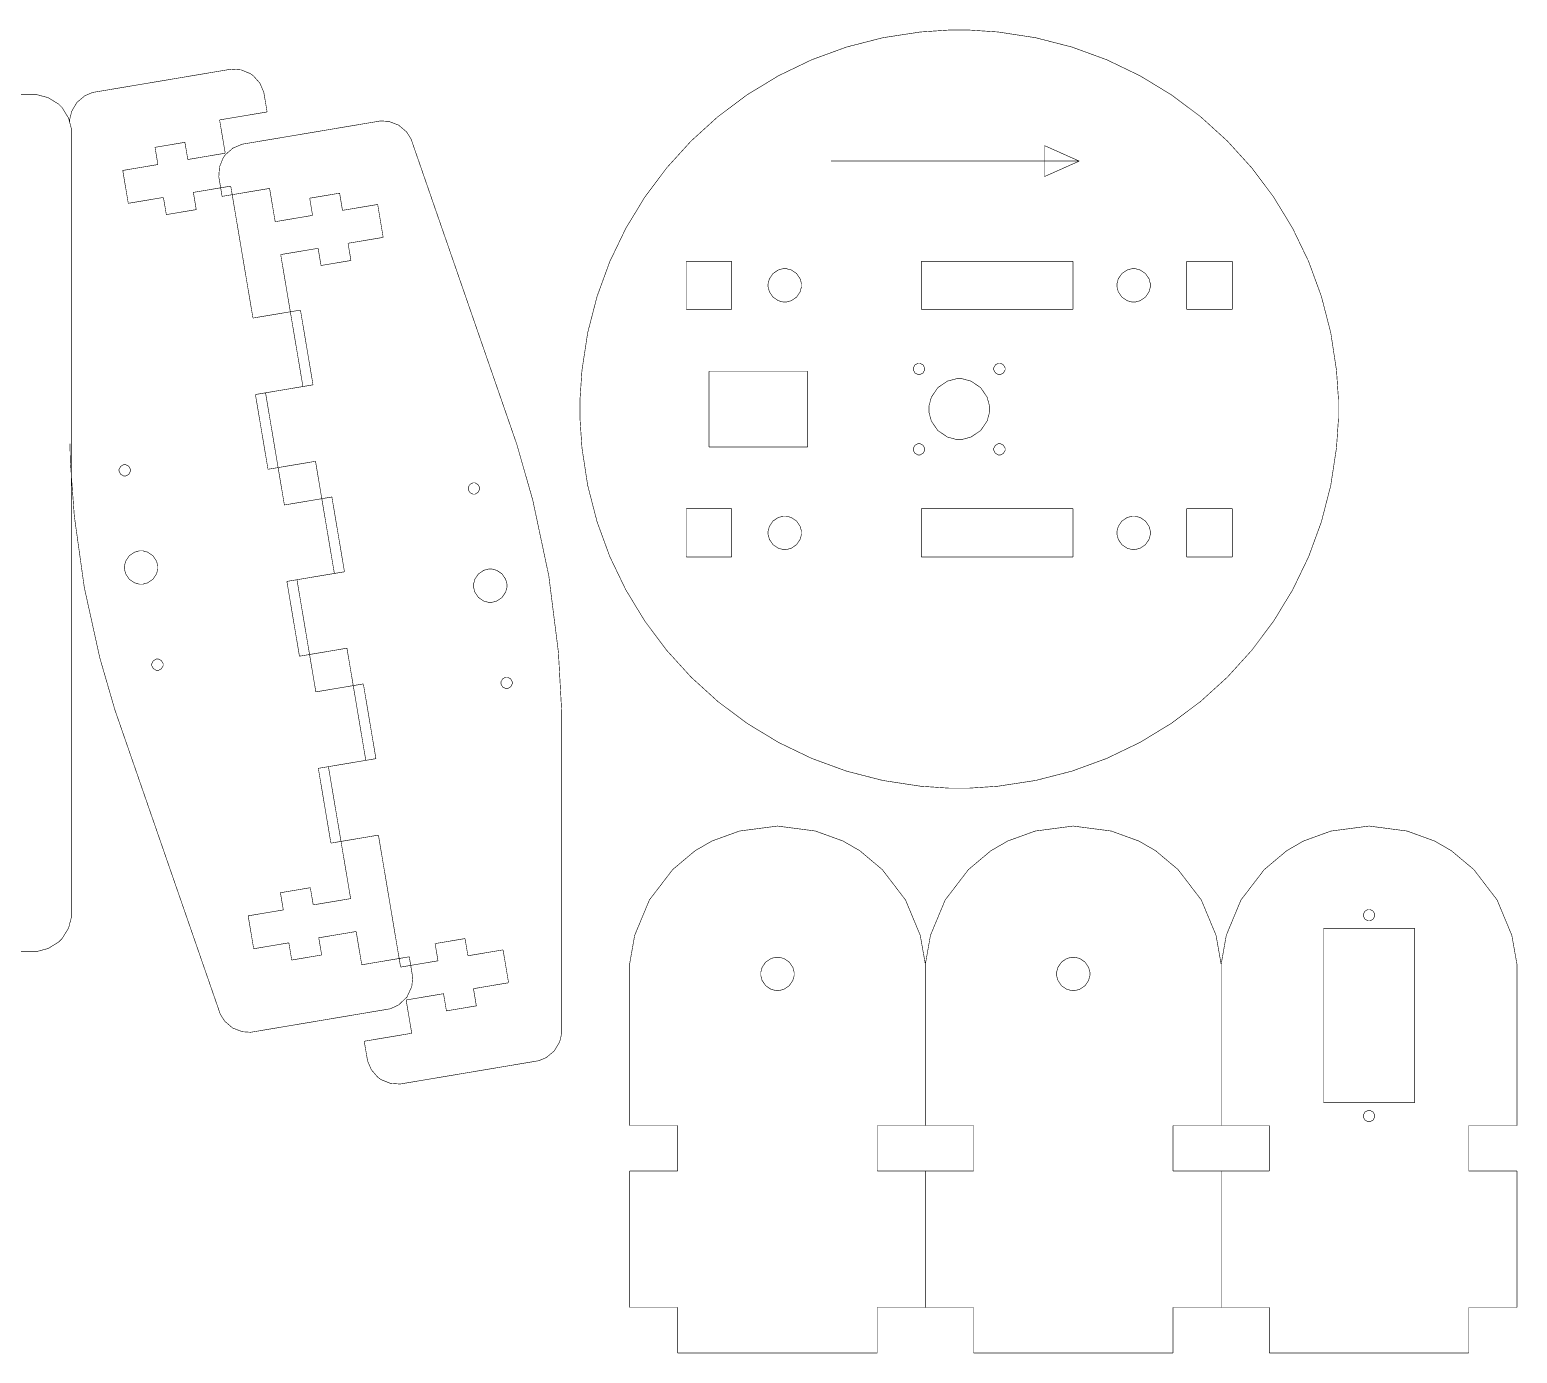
# Model space of a CAD drawing. Extents: x 8 to 23.9, y 9.7 to 18.3.
# Drawn here: x 16.18 to 23.9, y 10.38 to 17.25 of the extents above; entities that cross this region are included whole.
import ezdxf

# ---------------------------------------------------------------- set-up
doc = ezdxf.new("R2010")
doc.units = 0
doc.layers.get('0').update_dxf_attribs({"linetype": 'CONTINUOUS'})

msp = doc.modelspace()

# ---------------------------------------------------------------- linework, layer by layer
at = {"color": 0, "const_width": 0.003}
for points in [[(22.974, 15.284), (22.974, 15.3343), (22.9638, 15.4853), (22.934, 15.6808), (22.8854, 15.8694), (22.8193, 16.0503), (22.7364, 16.2224), (22.6378, 16.3847), (22.5244, 16.5362), (22.3974, 16.676), (22.2576, 16.8031), (22.1061, 16.9164), (21.9437, 17.015), (21.7717, 17.0979), (21.5908, 17.164), (21.4022, 17.2125), (21.2067, 17.2424), (21.0558, 17.2525), (21.0054, 17.2525), (20.9551, 17.2525), (20.8042, 17.2424), (20.6087, 17.2125), (20.4201, 17.164), (20.2393, 17.0979), (20.0672, 17.015), (19.9049, 16.9164), (19.7533, 16.8031), (19.6136, 16.676), (19.4865, 16.5362), (19.3732, 16.3847), (19.2746, 16.2224), (19.1917, 16.0503), (19.1256, 15.8694), (19.0769, 15.6808), (19.0471, 15.4853), (19.0369, 15.3343), (19.0369, 15.284), (19.0369, 15.2337), (19.0471, 15.0828), (19.0769, 14.8874), (19.1256, 14.6986), (19.1917, 14.5179), (19.2746, 14.3457), (19.3732, 14.1835), (19.4865, 14.0319), (19.6136, 13.8921), (19.7533, 13.7651), (19.9049, 13.6518), (20.0672, 13.5532), (20.2393, 13.4703), (20.4201, 13.4041), (20.6087, 13.3556), (20.8042, 13.3257), (20.9551, 13.3155), (21.0054, 13.3155), (21.0558, 13.3155), (21.2067, 13.3257), (21.4022, 13.3556), (21.5908, 13.4041), (21.7717, 13.4703), (21.9437, 13.5532), (22.1061, 13.6518), (22.2576, 13.7651), (22.3974, 13.8921), (22.5244, 14.0319), (22.6378, 14.1835), (22.7364, 14.3457), (22.8193, 14.5178), (22.8854, 14.6986), (22.934, 14.8874), (22.9638, 15.0828), (22.974, 15.2337), (22.974, 15.284)], [(20.1865, 15.9268), (20.1865, 15.9353), (20.1797, 15.9606), (20.1612, 15.9881), (20.1338, 16.0065), (20.1083, 16.0133), (20.1, 16.0133), (20.0915, 16.0133), (20.0663, 16.0065), (20.0388, 15.9881), (20.0201, 15.9606), (20.0133, 15.9353), (20.0133, 15.9268), (20.0133, 15.9183), (20.0201, 15.8931), (20.0388, 15.8656), (20.0663, 15.8469), (20.0915, 15.8401), (20.1, 15.8401), (20.1083, 15.8401), (20.1338, 15.8469), (20.1612, 15.8656), (20.1797, 15.8931), (20.1865, 15.9183), (20.1865, 15.9268)], [(21.9976, 15.9268), (21.9976, 15.9353), (21.9908, 15.9606), (21.9722, 15.9881), (21.9447, 16.0065), (21.9194, 16.0133), (21.911, 16.0133), (21.9025, 16.0133), (21.8772, 16.0065), (21.8497, 15.9881), (21.8311, 15.9606), (21.8244, 15.9353), (21.8244, 15.9268), (21.8244, 15.9183), (21.8311, 15.8931), (21.8497, 15.8656), (21.8772, 15.8469), (21.9025, 15.8401), (21.911, 15.8401), (21.9194, 15.8401), (21.9447, 15.8469), (21.9722, 15.8656), (21.9908, 15.8931), (21.9976, 15.9183), (21.9976, 15.9268)], [(20.8263, 15.4928), (20.8263, 15.4981), (20.8175, 15.5137), (20.8018, 15.5224), (20.7967, 15.5224), (20.7914, 15.5224), (20.7758, 15.5137), (20.7671, 15.4981), (20.7671, 15.4928), (20.7671, 15.4876), (20.7758, 15.4719), (20.7914, 15.4633), (20.7967, 15.4633), (20.8018, 15.4633), (20.8175, 15.4719), (20.8263, 15.4876), (20.8263, 15.4928)], [(21.2438, 15.4928), (21.2438, 15.4981), (21.2351, 15.5137), (21.2194, 15.5224), (21.2143, 15.5224), (21.209, 15.5224), (21.1933, 15.5137), (21.1847, 15.4981), (21.1847, 15.4928), (21.1847, 15.4876), (21.1933, 15.4719), (21.209, 15.4633), (21.2143, 15.4633), (21.2194, 15.4633), (21.2351, 15.4719), (21.2438, 15.4876), (21.2438, 15.4928)], [(21.1629, 15.284), (21.1629, 15.2993), (21.1506, 15.3453), (21.1168, 15.3954), (21.0668, 15.4292), (21.0208, 15.4415), (21.0056, 15.4415), (20.9901, 15.4415), (20.9442, 15.4292), (20.8942, 15.3954), (20.8604, 15.3453), (20.8481, 15.2993), (20.8481, 15.284), (20.8481, 15.2687), (20.8604, 15.2228), (20.8942, 15.1726), (20.9442, 15.139), (20.9901, 15.1265), (21.0056, 15.1265), (21.0208, 15.1265), (21.0668, 15.1389), (21.1168, 15.1726), (21.1506, 15.2228), (21.1629, 15.2687), (21.1629, 15.284)], [(20.8263, 15.0753), (20.8263, 15.0806), (20.8175, 15.0961), (20.8018, 15.1047), (20.7967, 15.1047), (20.7914, 15.1047), (20.7758, 15.0961), (20.7671, 15.0806), (20.7671, 15.0753), (20.7671, 15.07), (20.7758, 15.0544), (20.7914, 15.0457), (20.7967, 15.0457), (20.8018, 15.0457), (20.8175, 15.0544), (20.8263, 15.07), (20.8263, 15.0753)], [(21.2438, 15.0753), (21.2438, 15.0806), (21.2351, 15.0961), (21.2194, 15.1047), (21.2143, 15.1047), (21.209, 15.1047), (21.1933, 15.0961), (21.1847, 15.0806), (21.1847, 15.0753), (21.1847, 15.07), (21.1933, 15.0544), (21.209, 15.0457), (21.2143, 15.0457), (21.2194, 15.0457), (21.2351, 15.0544), (21.2438, 15.07), (21.2438, 15.0753)], [(16.7033, 14.9661), (16.7033, 14.9714), (16.6946, 14.9871), (16.679, 14.9957), (16.6738, 14.9957), (16.6685, 14.9957), (16.6529, 14.9871), (16.6443, 14.9714), (16.6443, 14.9661), (16.6443, 14.961), (16.6529, 14.9453), (16.6685, 14.9367), (16.6738, 14.9367), (16.679, 14.9367), (16.6946, 14.9453), (16.7033, 14.961), (16.7033, 14.9661)], [(18.5157, 14.8718), (18.5157, 14.8769), (18.5069, 14.8926), (18.4914, 14.9013), (18.4861, 14.9013), (18.481, 14.9013), (18.4653, 14.8926), (18.4567, 14.8769), (18.4567, 14.8718), (18.4567, 14.8665), (18.4653, 14.851), (18.481, 14.8422), (18.4861, 14.8422), (18.4914, 14.8422), (18.5069, 14.851), (18.5157, 14.8665), (18.5157, 14.8718)], [(20.1865, 14.6414), (20.1865, 14.6499), (20.1797, 14.6751), (20.1612, 14.7026), (20.1338, 14.7211), (20.1083, 14.7279), (20.1, 14.7279), (20.0915, 14.7279), (20.0663, 14.7211), (20.0388, 14.7026), (20.0201, 14.6751), (20.0133, 14.6499), (20.0133, 14.6414), (20.0133, 14.6329), (20.0201, 14.6076), (20.0388, 14.5801), (20.0663, 14.5615), (20.0915, 14.5547), (20.1, 14.5547), (20.1083, 14.5547), (20.1338, 14.5615), (20.1612, 14.5801), (20.1797, 14.6076), (20.1865, 14.6329), (20.1865, 14.6414)], [(21.9976, 14.6414), (21.9976, 14.6499), (21.9908, 14.6751), (21.9722, 14.7026), (21.9447, 14.7211), (21.9194, 14.7279), (21.911, 14.7279), (21.9025, 14.7279), (21.8772, 14.7211), (21.8497, 14.7026), (21.8311, 14.6751), (21.8244, 14.6499), (21.8244, 14.6414), (21.8244, 14.6329), (21.8311, 14.6076), (21.8497, 14.5801), (21.8772, 14.5615), (21.9025, 14.5547), (21.911, 14.5547), (21.9194, 14.5547), (21.9447, 14.5615), (21.9722, 14.5801), (21.9908, 14.6076), (21.9976, 14.6329), (21.9976, 14.6414)], [(16.8453, 14.4614), (16.8453, 14.4699), (16.8385, 14.4951), (16.82, 14.5228), (16.7924, 14.5412), (16.7671, 14.5481), (16.7588, 14.5481), (16.7503, 14.5481), (16.725, 14.5412), (16.6974, 14.5228), (16.6789, 14.4951), (16.6721, 14.4699), (16.6721, 14.4614), (16.6721, 14.4531), (16.6789, 14.4278), (16.6974, 14.4003), (16.725, 14.3817), (16.7503, 14.3749), (16.7588, 14.3749), (16.7671, 14.3749), (16.7924, 14.3817), (16.82, 14.4003), (16.8385, 14.4278), (16.8453, 14.4531), (16.8453, 14.4614)], [(18.6578, 14.3671), (18.6578, 14.3756), (18.6508, 14.4008), (18.6324, 14.4283), (18.6047, 14.4468), (18.5794, 14.4536), (18.5711, 14.4536), (18.5626, 14.4536), (18.5374, 14.4468), (18.5099, 14.4283), (18.4913, 14.4008), (18.4844, 14.3756), (18.4844, 14.3671), (18.4844, 14.3586), (18.4913, 14.3333), (18.5099, 14.3058), (18.5374, 14.2872), (18.5626, 14.2804), (18.5711, 14.2804), (18.5794, 14.2804), (18.6047, 14.2872), (18.6324, 14.3058), (18.6508, 14.3333), (18.6578, 14.3586), (18.6578, 14.3671)], [(16.8731, 13.9567), (16.8731, 13.9619), (16.8644, 13.9776), (16.8487, 13.9863), (16.8436, 13.9863), (16.8383, 13.9863), (16.8226, 13.9776), (16.814, 13.9619), (16.814, 13.9567), (16.814, 13.9515), (16.8226, 13.9358), (16.8383, 13.9272), (16.8436, 13.9272), (16.8487, 13.9272), (16.8644, 13.9358), (16.8731, 13.9515), (16.8731, 13.9567)], [(18.6856, 13.8623), (18.6856, 13.8676), (18.6768, 13.8832), (18.6612, 13.8918), (18.656, 13.8918), (18.6507, 13.8918), (18.6351, 13.8832), (18.6265, 13.8676), (18.6265, 13.8623), (18.6265, 13.8571), (18.6351, 13.8415), (18.6507, 13.8328), (18.656, 13.8328), (18.6612, 13.8328), (18.6768, 13.8415), (18.6856, 13.8571), (18.6856, 13.8623)], [(23.1624, 12.6562), (23.1624, 12.6615), (23.1536, 12.6771), (23.1379, 12.6857), (23.1328, 12.6857), (23.1275, 12.6857), (23.1118, 12.6771), (23.1032, 12.6615), (23.1032, 12.6562), (23.1032, 12.651), (23.1118, 12.6353), (23.1275, 12.6266), (23.1328, 12.6266), (23.1379, 12.6266), (23.1536, 12.6353), (23.1624, 12.651), (23.1624, 12.6562)], [(20.1486, 12.3511), (20.1486, 12.3595), (20.1418, 12.3848), (20.1232, 12.4123), (20.0957, 12.4309), (20.0704, 12.4377), (20.0619, 12.4377), (20.0536, 12.4377), (20.0283, 12.4309), (20.0007, 12.4123), (19.9821, 12.3848), (19.9754, 12.3595), (19.9754, 12.3511), (19.9754, 12.3427), (19.9821, 12.3174), (20.0007, 12.2898), (20.0283, 12.2713), (20.0536, 12.2644), (20.0619, 12.2644), (20.0704, 12.2644), (20.0957, 12.2713), (20.1232, 12.2898), (20.1418, 12.3174), (20.1486, 12.3427), (20.1486, 12.3511)], [(21.684, 12.3511), (21.684, 12.3595), (21.6771, 12.3848), (21.6586, 12.4123), (21.6311, 12.4309), (21.6058, 12.4377), (21.5974, 12.4377), (21.5889, 12.4377), (21.5636, 12.4309), (21.5361, 12.4123), (21.5176, 12.3848), (21.5108, 12.3595), (21.5108, 12.3511), (21.5108, 12.3427), (21.5176, 12.3174), (21.5361, 12.2898), (21.5636, 12.2713), (21.5889, 12.2644), (21.5974, 12.2644), (21.6058, 12.2644), (21.6311, 12.2713), (21.6586, 12.2898), (21.6771, 12.3174), (21.684, 12.3427), (21.684, 12.3511)], [(23.1624, 11.6129), (23.1624, 11.6182), (23.1536, 11.6338), (23.1379, 11.6424), (23.1328, 11.6424), (23.1275, 11.6424), (23.1118, 11.6338), (23.1032, 11.6182), (23.1032, 11.6129), (23.1032, 11.6077), (23.1118, 11.5921), (23.1275, 11.5834), (23.1328, 11.5834), (23.1379, 11.5834), (23.1536, 11.5921), (23.1624, 11.6077), (23.1624, 11.6129)]]:
    msp.add_lwpolyline(points, close=True, dxfattribs=at)
for points in [[(16.5197, 16.9304), (17.216, 17.0475)], [(17.3974, 16.9183), (17.3957, 16.9286), (17.3756, 16.9758), (17.3419, 17.0144), (17.3335, 17.0206), (17.3249, 17.0265), (17.2774, 17.0457), (17.2263, 17.0493), (17.216, 17.0475)], [(16.2003, 16.9165), (9.5861, 16.9165)], [(16.3971, 16.7197), (16.3971, 16.7386), (16.3821, 16.7951), (16.3487, 16.8497), (16.3394, 16.8589), (16.3301, 16.8681), (16.2756, 16.9015), (16.219, 16.9165), (16.2003, 16.9165)], [(16.5197, 16.9304), (16.5061, 16.9282), (16.4671, 16.9115), (16.4256, 16.8768), (16.3982, 16.83), (16.3883, 16.7889), (16.3883, 16.7751)], [(17.3974, 16.9183), (17.4128, 16.8271)], [(17.1661, 16.7857), (17.4128, 16.8271)], [(17.1953, 16.6129), (17.1661, 16.7857)], [(17.9893, 16.7783), (17.2929, 16.6612)], [(18.1642, 16.6746), (18.1597, 16.6875), (18.1369, 16.7232), (18.0957, 16.7585), (18.045, 16.7778), (18.0028, 16.7806), (17.9893, 16.7783)], [(16.3971, 12.6646), (16.3971, 16.7197)], [(16.9861, 16.6694), (16.8308, 16.6433)], [(16.8308, 16.6433), (16.846, 16.554)], [(16.9861, 16.6694), (17.0012, 16.5801)], [(17.1953, 16.6129), (17.0012, 16.5801)], [(17.2929, 16.6612), (17.2826, 16.6594), (17.2354, 16.6394), (17.1968, 16.6058), (17.1907, 16.5972), (17.1847, 16.5888), (17.1656, 16.5412), (17.1619, 16.4901), (17.1638, 16.4799)], [(18.1642, 16.6746), (18.6761, 15.1957)], [(16.846, 16.554), (16.6635, 16.5233)], [(16.6635, 16.5233), (16.6921, 16.3526)], [(17.179, 16.3886), (17.1638, 16.4799)], [(16.8746, 16.3832), (16.6921, 16.3526)], [(16.8746, 16.3832), (16.8896, 16.2939)], [(17.224, 16.4419), (17.0299, 16.4094)], [(17.0299, 16.4094), (17.0449, 16.3201)], [(17.4256, 16.43), (17.179, 16.3886)], [(17.3393, 15.7568), (17.224, 16.4419)], [(17.4256, 16.43), (17.4547, 16.2572)], [(17.6338, 16.3792), (17.7892, 16.4053)], [(17.6487, 16.29), (17.6338, 16.3792)], [(17.804, 16.316), (17.7892, 16.4053)], [(17.0449, 16.3201), (16.8896, 16.2939)], [(17.804, 16.316), (17.9867, 16.3467)], [(18.0153, 16.1758), (17.9867, 16.3467)], [(17.4547, 16.2572), (17.6487, 16.29)], [(17.8329, 16.1451), (18.0153, 16.1758)], [(17.8479, 16.0558), (17.8329, 16.1451)], [(17.4833, 16.0864), (17.6776, 16.119)], [(17.4833, 16.0864), (17.5987, 15.4011)], [(17.6926, 16.0297), (17.6776, 16.119)], [(17.6926, 16.0297), (17.8479, 16.0558)], [(19.5882, 16.0518), (19.8244, 16.0518)], [(19.5882, 15.8018), (19.5882, 16.0518)], [(19.8244, 16.0518), (19.8244, 15.8018)], [(20.8086, 16.0518), (21.596, 16.0518)], [(20.8086, 15.8018), (20.8086, 16.0518)], [(21.596, 16.0518), (21.596, 15.8018)], [(22.1865, 16.0518), (22.4228, 16.0518)], [(22.1865, 15.8018), (22.1865, 16.0518)], [(22.4228, 16.0518), (22.4228, 15.8018)], [(17.3393, 15.7568), (17.5858, 15.7982)], [(17.5858, 15.7982), (17.6511, 15.41)], [(19.5882, 15.8018), (19.8244, 15.8018)], [(20.8086, 15.8018), (21.596, 15.8018)], [(22.1865, 15.8018), (22.4228, 15.8018)], [(20.2181, 15.481), (19.7064, 15.481)], [(19.7064, 15.481), (19.7064, 15.0872)], [(20.2181, 15.0872), (20.2181, 15.481)], [(17.3521, 15.3597), (17.6511, 15.41)], [(17.5025, 14.7861), (17.4046, 15.3686)], [(17.4174, 14.9715), (17.3521, 15.3597)], [(18.9414, 13.6184), (18.9415, 13.7188), (18.925, 14.02), (18.875, 14.4182), (18.7919, 14.8108), (18.709, 15.1008), (18.6761, 15.1957)], [(16.3894, 15.1037), (16.3914, 15.0101), (16.4119, 14.7292), (16.4638, 14.3579), (16.5444, 13.9919), (16.6228, 13.7214), (16.6536, 13.6328)], [(19.7064, 15.0872), (20.2181, 15.0872)], [(17.664, 15.0129), (17.4174, 14.9715)], [(17.664, 15.0129), (17.7619, 14.4306)], [(17.5025, 14.7861), (17.749, 14.8276)], [(17.749, 14.8276), (17.8143, 14.4393)], [(19.5882, 14.7664), (19.8244, 14.7664)], [(19.5882, 14.5164), (19.5882, 14.7664)], [(19.8244, 14.7664), (19.8244, 14.5164)], [(20.8086, 14.7664), (21.596, 14.7664)], [(20.8086, 14.5164), (20.8086, 14.7664)], [(21.596, 14.7664), (21.596, 14.5164)], [(22.1865, 14.7664), (22.4228, 14.7664)], [(22.1865, 14.5164), (22.1865, 14.7664)], [(22.4228, 14.7664), (22.4228, 14.5164)], [(19.5882, 14.5164), (19.8244, 14.5164)], [(20.8086, 14.5164), (21.596, 14.5164)], [(22.1865, 14.5164), (22.4228, 14.5164)], [(17.5154, 14.3892), (17.8143, 14.4393)], [(17.5807, 14.0008), (17.5154, 14.3892)], [(17.6657, 13.8155), (17.5678, 14.3979)], [(17.8272, 14.0424), (17.5807, 14.0008)], [(17.8272, 14.0424), (17.9251, 13.4599)], [(17.6657, 13.8155), (17.9124, 13.857)], [(17.9124, 13.857), (17.9776, 13.4688)], [(17.1656, 12.1539), (16.6536, 13.6328)], [(18.9414, 13.6184), (18.9414, 12.0533)], [(17.6786, 13.4185), (17.9776, 13.4688)], [(17.7439, 13.0302), (17.6786, 13.4185)], [(17.8463, 12.742), (17.731, 13.4273)], [(17.9906, 13.0717), (17.7439, 13.0302)], [(17.9906, 13.0717), (18.1057, 12.3864)], [(20.8297, 12.3511), (20.8297, 12.4012), (20.8031, 12.5514), (20.7268, 12.7349), (20.606, 12.8928), (20.4892, 12.9909), (20.4458, 13.0159), (20.4025, 13.041), (20.259, 13.093), (20.0619, 13.1188), (19.8649, 13.093), (19.7215, 13.041), (19.6781, 13.0159), (19.6347, 12.9909), (19.5179, 12.8928), (19.3971, 12.7349), (19.3208, 12.5514), (19.2943, 12.4012), (19.2943, 12.3511)], [(22.3651, 12.3511), (22.3651, 12.4012), (22.3386, 12.5514), (22.2622, 12.7349), (22.1414, 12.8928), (22.0246, 12.9909), (21.9813, 13.0159), (21.9378, 13.041), (21.7944, 13.093), (21.5974, 13.1188), (21.4003, 13.093), (21.2569, 13.041), (21.2136, 13.0159), (21.1701, 12.9909), (21.0533, 12.8928), (20.9325, 12.7349), (20.8561, 12.5514), (20.8296, 12.4012), (20.8296, 12.3511)], [(23.9006, 12.3511), (23.9006, 12.4012), (23.8739, 12.5514), (23.7976, 12.7349), (23.6768, 12.8928), (23.56, 12.9909), (23.5167, 13.0159), (23.4732, 13.041), (23.3299, 13.093), (23.1328, 13.1188), (22.9357, 13.093), (22.7922, 13.041), (22.7489, 13.0159), (22.7056, 12.9909), (22.5888, 12.8928), (22.4679, 12.7349), (22.3917, 12.5514), (22.3651, 12.4012), (22.3651, 12.3511)], [(17.6371, 12.7987), (17.4818, 12.7726)], [(17.4818, 12.7726), (17.4969, 12.6833)], [(17.6371, 12.7987), (17.6522, 12.7094)], [(17.8463, 12.742), (17.6522, 12.7094)], [(16.2003, 12.4677), (16.2192, 12.4677), (16.2756, 12.4828), (16.3303, 12.5162), (16.3396, 12.5254), (16.3487, 12.5346), (16.3822, 12.5893), (16.3971, 12.6457), (16.3971, 12.6646)], [(17.4969, 12.6833), (17.3144, 12.6526)], [(17.3144, 12.6526), (17.3431, 12.4817)], [(23.369, 12.5873), (22.8965, 12.5873)], [(22.8965, 12.5873), (22.8965, 11.6818)], [(23.369, 11.6818), (23.369, 12.5873)], [(17.5256, 12.5124), (17.3431, 12.4817)], [(17.5256, 12.5124), (17.5406, 12.4231)], [(17.875, 12.5712), (17.6808, 12.5386)], [(17.6808, 12.5386), (17.696, 12.4493)], [(17.904, 12.3984), (17.875, 12.5712)], [(18.2847, 12.5084), (18.4401, 12.5345)], [(18.2999, 12.4191), (18.2847, 12.5084)], [(18.4551, 12.4452), (18.4401, 12.5345)], [(14.5074, 12.4677), (16.2003, 12.4677)], [(17.696, 12.4493), (17.5406, 12.4231)], [(17.904, 12.3984), (18.1506, 12.4399)], [(18.1506, 12.4399), (18.166, 12.3486)], [(18.4551, 12.4452), (18.6376, 12.4759)], [(18.6662, 12.3051), (18.6376, 12.4759)], [(18.1057, 12.3864), (18.2999, 12.4191)], [(18.0368, 12.1673), (18.0518, 12.1698), (18.0951, 12.1896), (18.1389, 12.2312), (18.1639, 12.2862), (18.1685, 12.3336), (18.166, 12.3486)], [(18.4839, 12.2744), (18.6662, 12.3051)], [(19.2942, 12.3511), (19.2942, 11.5637)], [(20.8297, 12.3511), (20.8297, 11.5636)], [(22.3651, 12.3511), (22.3651, 11.5636)], [(23.9006, 11.5637), (23.9006, 12.3511)], [(18.1344, 12.2156), (18.3286, 12.2483)], [(18.1344, 12.2156), (18.1635, 12.0428)], [(18.3436, 12.159), (18.3286, 12.2483)], [(18.4989, 12.1851), (18.4839, 12.2744)], [(17.1654, 12.1539), (17.1699, 12.141), (17.1928, 12.1053), (17.2339, 12.07), (17.2846, 12.0508), (17.3269, 12.0479), (17.3404, 12.0501)], [(17.3404, 12.0501), (18.0368, 12.1673)], [(18.3436, 12.159), (18.4989, 12.1851)], [(18.81, 11.8981), (18.8235, 11.9004), (18.8625, 11.917), (18.904, 11.9517), (18.9315, 11.9985), (18.9414, 12.0397), (18.9414, 12.0534)], [(18.1635, 12.0428), (17.9169, 12.0014)], [(17.9324, 11.9101), (17.9169, 12.0014)], [(17.9324, 11.9101), (17.934, 11.8998), (17.9542, 11.8527), (17.9878, 11.814), (17.9962, 11.8079), (18.0047, 11.8019), (18.0524, 11.7828), (18.1035, 11.7792), (18.1137, 11.7809)], [(18.81, 11.8981), (18.1136, 11.781)], [(22.8965, 11.6818), (23.369, 11.6818)], [(19.2942, 11.5637), (19.5442, 11.5637)], [(19.5442, 11.3275), (19.5442, 11.5637)], [(20.5797, 11.5637), (21.0797, 11.5637)], [(20.5797, 11.3274), (20.5797, 11.5637)], [(21.0797, 11.3274), (21.0797, 11.5637)], [(22.1151, 11.5637), (22.6151, 11.5637)], [(22.1151, 11.3274), (22.1151, 11.5637)], [(22.6151, 11.3274), (22.6151, 11.5637)], [(23.9006, 11.5637), (23.6506, 11.5637)], [(23.6506, 11.3274), (23.6506, 11.5637)], [(19.2942, 11.3274), (19.5442, 11.3274)], [(19.2942, 11.3274), (19.2942, 10.6188)], [(20.5797, 11.3274), (21.0797, 11.3274)], [(20.8297, 11.3274), (20.8297, 10.6188)], [(22.1151, 11.3274), (22.6151, 11.3274)], [(22.3651, 11.3274), (22.3651, 10.6188)], [(23.9006, 11.3274), (23.6506, 11.3274)], [(23.9006, 10.6188), (23.9006, 11.3274)], [(19.2942, 10.6188), (19.5442, 10.6188)], [(19.5442, 10.3826), (19.5442, 10.6188)], [(20.5797, 10.6188), (21.0797, 10.6188)], [(20.5797, 10.3826), (20.5797, 10.6188)], [(21.0797, 10.3826), (21.0797, 10.6188)], [(22.1151, 10.6188), (22.6151, 10.6188)], [(22.1151, 10.3826), (22.1151, 10.6188)], [(22.6151, 10.3826), (22.6151, 10.6188)], [(23.9006, 10.6188), (23.6506, 10.6188)], [(23.6506, 10.3826), (23.6506, 10.6188)], [(19.5443, 10.3826), (20.5797, 10.3826)], [(21.0797, 10.3826), (22.1151, 10.3826)], [(22.6151, 10.3826), (23.6506, 10.3826)]]:
    msp.add_lwpolyline(points, dxfattribs=at)
at = {"color": 4, "const_width": 0.003}
for points in [[(21.4483, 16.6522), (21.6285, 16.5719)], [(21.4483, 16.4915), (21.4483, 16.6522)], [(20.3396, 16.5719), (21.6285, 16.5719)], [(21.6285, 16.5719), (21.4482, 16.4915)]]:
    msp.add_lwpolyline(points, dxfattribs=at)

doc.saveas('drawing.dxf')
